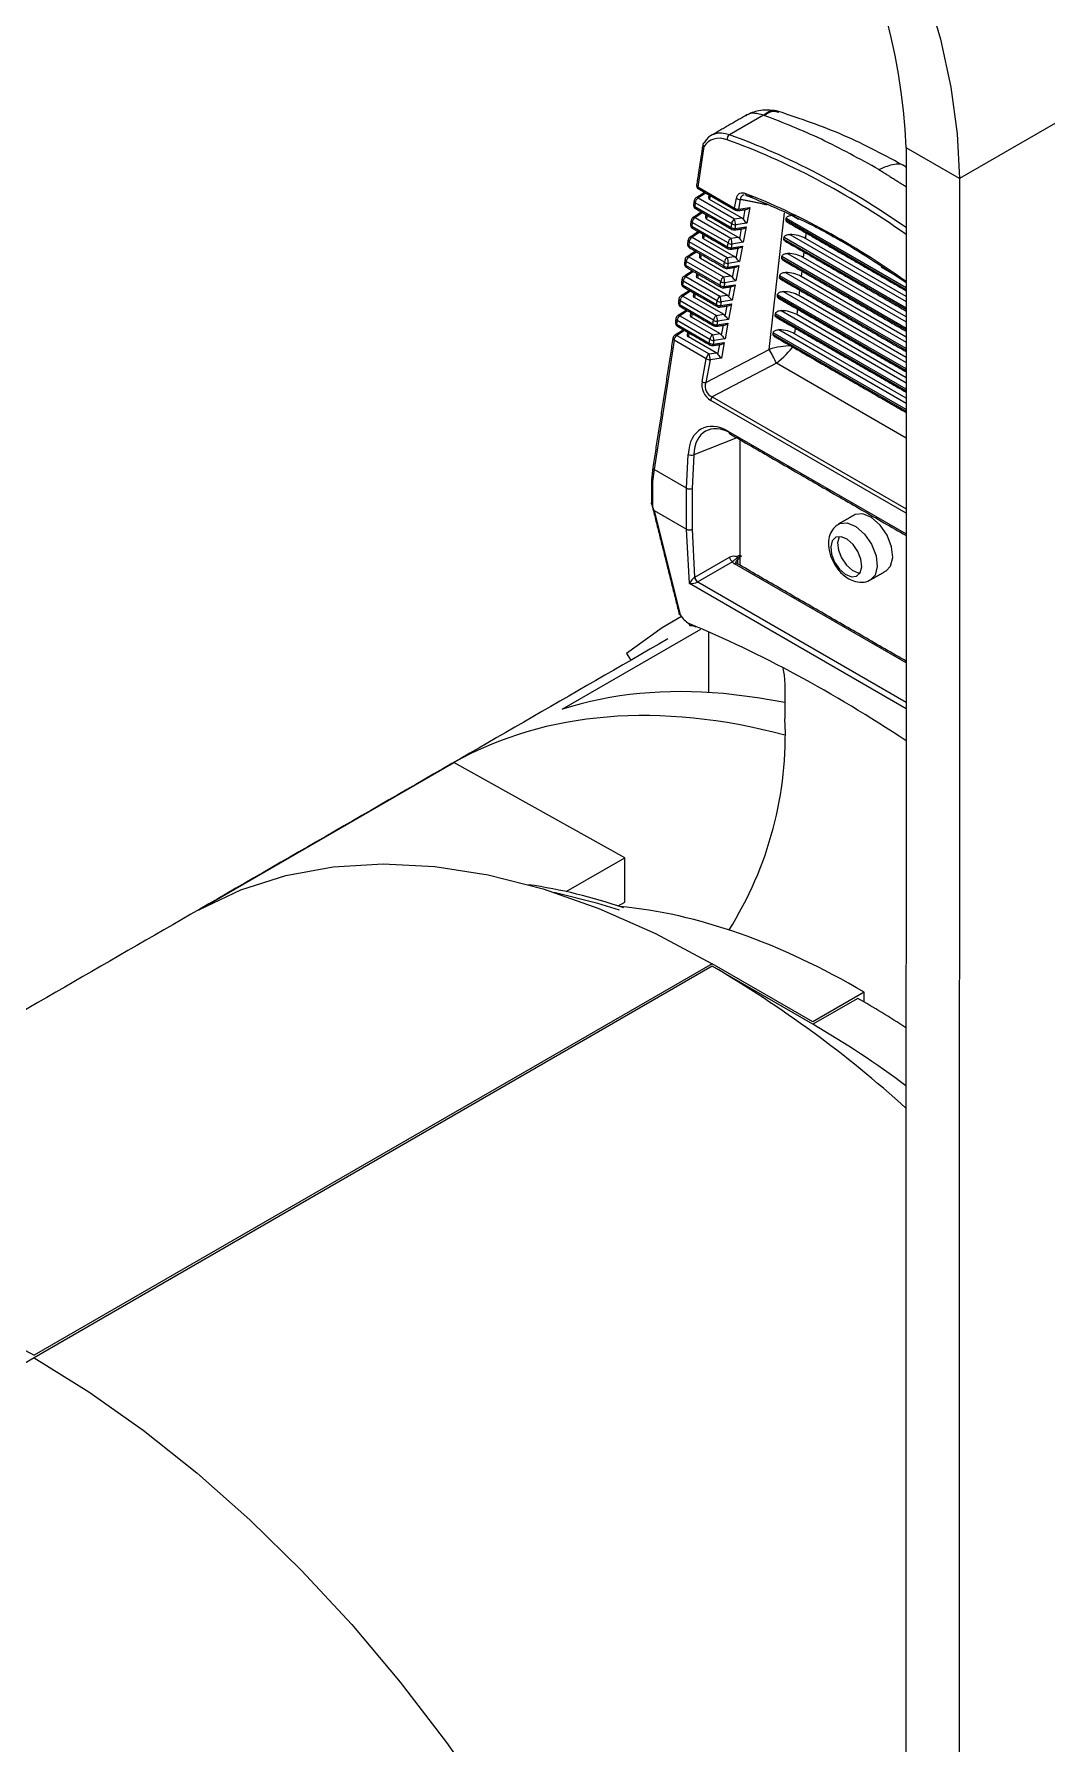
# Model space of a CAD drawing. Extents: x 12.1 to 108.7, y 1 to 80.4.
# Drawn here: x 19.676 to 22.202, y 9.558 to 13.821 of the extents above; entities that cross this region are included whole.
import ezdxf

# ---------------------------------------------------------------- set-up
doc = ezdxf.new("R2010")
doc.units = 0
doc.header["$MEASUREMENT"] = 0
doc.linetypes.add('SLD-Solid', pattern=[0])
doc.layers.get('0').update_dxf_attribs({"linetype": 'CONTINUOUS'})

msp = doc.modelspace()

# ---------------------------------------------------------------- linework, layer by layer
at = {"color": 7, "linetype": 'SLD-Solid', "lineweight": 15}
for p, q in [((22.8678, 13.9712), (21.984, 13.4611)), ((21.4955, 13.6195), (21.4102, 13.5703)), ((21.3469, 13.5408), (21.3314, 13.4406)), ((21.851, 13.5378), (21.85, 6.717)), ((21.984, 13.4611), (21.851, 13.5378)), ((21.3314, 13.4406), (21.4233, 13.3875)), ((21.984, 13.4611), (21.9829, 6.6403)), ((21.3253, 13.4011), (21.3238, 13.3917)), ((21.3238, 13.3917), (21.4143, 13.3394)), ((21.416, 13.3487), (21.3253, 13.4011)), ((21.3513, 13.4252), (21.3323, 13.4129)), ((21.3323, 13.4129), (21.423, 13.3605)), ((21.3625, 13.4188), (21.361, 13.4091)), ((21.4405, 13.3632), (21.361, 13.4091)), ((21.4233, 13.3875), (21.4279, 13.412)), ((21.4375, 13.4092), (21.4329, 13.3847)), ((21.4329, 13.3847), (21.4609, 13.3888)), ((21.4609, 13.3888), (21.4537, 13.3504)), ((21.3177, 13.3521), (21.3162, 13.3428)), ((21.407, 13.3006), (21.3177, 13.3521)), ((21.3437, 13.3763), (21.3247, 13.3639)), ((21.3247, 13.3639), (21.414, 13.3124)), ((21.3549, 13.3699), (21.3534, 13.3602)), ((21.4315, 13.3151), (21.3534, 13.3602)), ((21.4143, 13.3394), (21.416, 13.3487)), ((21.423, 13.3605), (21.4405, 13.3632)), ((21.4256, 13.3459), (21.4239, 13.3367)), ((21.4537, 13.3504), (21.4256, 13.3459)), ((21.4452, 13.359), (21.4498, 13.3839)), ((21.5091, 13.0351), (21.5477, 13.3759)), ((21.5515, 13.358), (21.5519, 13.3616)), ((21.5515, 13.358), (21.851, 13.185)), ((21.851, 13.1889), (21.5519, 13.3616)), ((21.5661, 13.3696), (21.5828, 13.36)), ((21.3101, 13.3032), (21.3087, 13.2938)), ((21.3979, 13.2525), (21.3101, 13.3032)), ((21.3162, 13.3428), (21.4052, 13.2914)), ((21.3362, 13.3274), (21.3171, 13.315)), ((21.3171, 13.315), (21.4049, 13.2643)), ((21.3474, 13.321), (21.3459, 13.3112)), ((21.4224, 13.267), (21.3459, 13.3112)), ((21.4052, 13.2914), (21.407, 13.3006)), ((21.414, 13.3124), (21.4315, 13.3151)), ((21.4446, 13.3023), (21.4166, 13.2978)), ((21.4239, 13.3367), (21.4519, 13.3408)), ((21.4361, 13.3109), (21.4408, 13.3358)), ((21.4519, 13.3408), (21.4446, 13.3023)), ((21.5461, 13.3104), (21.5465, 13.3141)), ((21.5461, 13.3104), (21.851, 13.1344)), ((21.851, 13.1383), (21.5465, 13.3141)), ((21.5607, 13.3221), (21.851, 13.1545)), ((21.6013, 13.3258), (21.5998, 13.312)), ((21.851, 13.167), (21.5998, 13.312)), ((21.3087, 13.2938), (21.3962, 13.2433)), ((21.3287, 13.2785), (21.3095, 13.266)), ((21.3095, 13.266), (21.3959, 13.2162)), ((21.3398, 13.2721), (21.3383, 13.2623)), ((21.4134, 13.2189), (21.3383, 13.2623)), ((21.4049, 13.2643), (21.4224, 13.267)), ((21.4166, 13.2978), (21.4149, 13.2886)), ((21.4149, 13.2886), (21.4428, 13.2927)), ((21.4271, 13.2628), (21.4318, 13.2878)), ((21.4428, 13.2927), (21.4356, 13.2542)), ((21.5407, 13.2629), (21.5411, 13.2665)), ((21.5407, 13.2629), (21.851, 13.0838)), ((21.851, 13.0877), (21.5411, 13.2665)), ((21.5554, 13.2746), (21.851, 13.1039)), ((21.5959, 13.2783), (21.5944, 13.2645)), ((21.851, 13.1164), (21.5944, 13.2645)), ((21.3025, 13.2542), (21.3011, 13.2449)), ((21.3011, 13.2449), (21.3872, 13.1953)), ((21.3211, 13.2296), (21.3019, 13.2171)), ((21.3019, 13.2171), (21.3868, 13.1681)), ((21.3889, 13.2044), (21.3025, 13.2542)), ((21.3322, 13.2232), (21.3307, 13.2133)), ((21.3959, 13.2162), (21.4134, 13.2189)), ((21.3962, 13.2433), (21.3979, 13.2525)), ((21.4075, 13.2497), (21.4058, 13.2405)), ((21.4058, 13.2405), (21.4338, 13.2446)), ((21.4356, 13.2542), (21.4075, 13.2497)), ((21.418, 13.2147), (21.4227, 13.2397)), ((21.4338, 13.2446), (21.4265, 13.2061)), ((21.5353, 13.2154), (21.5357, 13.219)), ((21.5353, 13.2154), (21.8509, 13.0332)), ((21.8509, 13.0371), (21.5357, 13.219)), ((21.55, 13.2271), (21.8509, 13.0533)), ((21.5906, 13.2307), (21.589, 13.217)), ((21.8509, 13.0657), (21.589, 13.217)), ((21.789, 13.241), (21.8447, 13.2088)), ((21.2949, 13.2053), (21.2935, 13.196)), ((21.2935, 13.196), (21.3781, 13.1472)), ((21.3136, 13.1806), (21.2944, 13.1681)), ((21.3798, 13.1563), (21.2949, 13.2053)), ((21.3246, 13.1742), (21.3231, 13.1644)), ((21.4043, 13.1708), (21.3307, 13.2133)), ((21.3872, 13.1953), (21.3889, 13.2044)), ((21.3985, 13.2016), (21.3968, 13.1925)), ((21.3968, 13.1925), (21.4247, 13.1966)), ((21.4265, 13.2061), (21.3985, 13.2016)), ((21.409, 13.1666), (21.4137, 13.1916)), ((21.4247, 13.1966), (21.4175, 13.158)), ((21.5446, 13.1795), (21.8509, 13.0027)), ((21.5852, 13.1832), (21.5836, 13.1694)), ((21.2874, 13.1563), (21.2859, 13.1471)), ((21.2859, 13.1471), (21.3691, 13.0991)), ((21.3061, 13.1317), (21.2868, 13.1192)), ((21.3708, 13.1082), (21.2874, 13.1563)), ((21.2944, 13.1681), (21.3778, 13.12)), ((21.3953, 13.1227), (21.3231, 13.1644)), ((21.3781, 13.1472), (21.3798, 13.1563)), ((21.3868, 13.1681), (21.4043, 13.1708)), ((21.3894, 13.1535), (21.3877, 13.1444)), ((21.3877, 13.1444), (21.4157, 13.1485)), ((21.4175, 13.158), (21.3894, 13.1535)), ((21.3999, 13.1185), (21.4046, 13.1436)), ((21.4157, 13.1485), (21.4084, 13.1099)), ((21.5299, 13.1679), (21.5303, 13.1715)), ((21.5299, 13.1679), (21.8509, 12.9826)), ((21.8509, 12.9864), (21.5303, 13.1715)), ((21.5392, 13.132), (21.8509, 12.9521)), ((21.5798, 13.1357), (21.5782, 13.1219)), ((21.8509, 13.0151), (21.5836, 13.1694)), ((21.2798, 13.1074), (21.2784, 13.0982)), ((21.2784, 13.0982), (21.36, 13.0511)), ((21.3617, 13.0601), (21.2798, 13.1074)), ((21.2868, 13.1192), (21.3687, 13.0719)), ((21.3171, 13.1253), (21.3155, 13.1155)), ((21.3862, 13.0746), (21.3155, 13.1155)), ((21.3691, 13.0991), (21.3708, 13.1082)), ((21.3778, 13.12), (21.3953, 13.1227)), ((21.3804, 13.1054), (21.3787, 13.0964)), ((21.3787, 13.0964), (21.4067, 13.1005)), ((21.4084, 13.1099), (21.3804, 13.1054)), ((21.3909, 13.0704), (21.3956, 13.0955)), ((21.4067, 13.1005), (21.3994, 13.0618)), ((21.5245, 13.1204), (21.5249, 13.124)), ((21.5245, 13.1204), (21.8509, 12.9319)), ((21.8509, 12.9358), (21.5249, 13.124)), ((21.5744, 13.0882), (21.5728, 13.0744)), ((21.8509, 12.9645), (21.5782, 13.1219)), ((21.2722, 13.0584), (21.2223, 12.7359)), ((21.3527, 13.012), (21.2722, 13.0584)), ((21.2985, 13.0828), (21.2792, 13.0702)), ((21.2792, 13.0702), (21.3597, 13.0238)), ((21.3095, 13.0764), (21.308, 13.0665)), ((21.3772, 13.0265), (21.308, 13.0665)), ((21.36, 13.0511), (21.3617, 13.0601)), ((21.3687, 13.0719), (21.3862, 13.0746)), ((21.3713, 13.0573), (21.3696, 13.0483)), ((21.3696, 13.0483), (21.3976, 13.0524)), ((21.3994, 13.0618), (21.3713, 13.0573)), ((21.3818, 13.0223), (21.3866, 13.0475)), ((21.3976, 13.0524), (21.3903, 13.0137)), ((21.5192, 13.0728), (21.5196, 13.0765)), ((21.5192, 13.0728), (21.8509, 12.8813)), ((21.8509, 12.8852), (21.5196, 13.0765)), ((21.5338, 13.0845), (21.8509, 12.9014)), ((21.8509, 12.9139), (21.5728, 13.0744)), ((21.342, 12.9552), (21.3527, 13.012)), ((21.3516, 12.9524), (21.5091, 13.0351)), ((21.3623, 13.0092), (21.3516, 12.9524)), ((21.3597, 13.0238), (21.3772, 13.0265)), ((21.3903, 13.0137), (21.3623, 13.0092)), ((21.5274, 13.0008), (21.3674, 12.9168)), ((21.8509, 12.814), (21.5274, 13.0008)), ((21.8509, 12.627), (21.3638, 12.9081)), ((21.3674, 12.9168), (21.8509, 12.6377)), ((21.4288, 12.8148), (21.3212, 12.7727)), ((21.4082, 12.8305), (21.8509, 12.575)), ((21.4365, 12.8104), (21.4362, 12.8022)), ((21.4362, 12.8022), (21.4362, 12.4973)), ((21.3036, 12.6889), (21.3077, 12.7735)), ((21.3212, 12.7727), (21.3171, 12.6883)), ((21.2223, 12.7358), (21.2189, 12.7058)), ((21.2189, 12.7058), (21.2189, 12.6425)), ((21.2223, 12.7359), (21.2223, 12.7358)), ((21.3036, 12.6889), (21.2223, 12.7358)), ((21.3036, 12.6889), (21.3036, 12.6889)), ((21.3036, 12.5868), (21.3036, 12.6889)), ((21.3171, 12.6883), (21.3171, 12.5867)), ((21.2226, 12.6336), (21.2877, 12.3734)), ((21.2226, 12.6336), (21.3036, 12.5868)), ((21.3107, 12.4512), (21.3036, 12.5868)), ((21.3036, 12.5868), (21.3036, 12.5868)), ((21.3171, 12.5867), (21.3234, 12.4671)), ((21.3242, 12.4676), (21.4107, 12.5175)), ((21.4178, 12.5053), (21.3312, 12.4554)), ((21.8508, 12.2538), (21.4231, 12.5007)), ((21.4362, 12.5151), (21.4302, 12.5106)), ((21.4302, 12.5106), (21.4302, 12.5007)), ((21.8508, 12.1394), (21.3107, 12.4512)), ((21.3242, 12.4676), (21.3234, 12.4671)), ((21.3312, 12.4554), (21.3308, 12.4551)), ((21.3312, 12.4554), (21.8508, 12.1554)), ((20.9936, 12.138), (21.3393, 12.3376)), ((21.3578, 12.3298), (21.3578, 12.1798)), ((21.1538, 12.2769), (21.1647, 12.2602)), ((21.5489, 12.1994), (21.5489, 12.1143)), ((20.0867, 11.6378), (20.7232, 12.0052)), ((21.1497, 11.7676), (20.7232, 12.0052)), ((21.0035, 11.6832), (21.1497, 11.7676)), ((21.1497, 11.6569), (21.1497, 11.7676)), ((21.1331, 11.6474), (21.1497, 11.6569)), ((21.3677, 11.5033), (19.6764, 10.527)), ((21.3677, 11.4973), (19.6764, 10.5209)), ((21.6187, 11.3584), (21.3677, 11.5033)), ((21.6187, 11.3523), (21.3677, 11.4973)), ((21.7467, 11.4322), (21.6187, 11.3584)), ((21.7467, 11.4079), (21.7467, 11.4322)), ((21.7307, 11.417), (21.6187, 11.3523))]:
    msp.add_line(p, q, dxfattribs=at)
at = {"color": 7, "linetype": 'SLD-Solid', "lineweight": 15, "flags": 128}
for points in [[(21.1441, 14.9162), (21.2381, 14.8558), (21.331, 14.7839), (21.4215, 14.7016), (21.5085, 14.6097), (21.591, 14.5095), (21.6678, 14.4022), (21.738, 14.2891), (21.8008, 14.1718), (21.8553, 14.0516), (21.9008, 13.93), (21.9369, 13.8087), (21.9629, 13.6891), (21.9787, 13.5728), (21.984, 13.4611)], [(21.4329, 13.3847), (21.4328, 13.3834), (21.4326, 13.3824), (21.4324, 13.3817), (21.4321, 13.3813), (21.4318, 13.3812)], [(21.4239, 13.3367), (21.4238, 13.3354), (21.4236, 13.3344), (21.4233, 13.3337), (21.423, 13.3333), (21.4228, 13.3332)], [(21.4149, 13.2886), (21.4147, 13.2873), (21.4146, 13.2863), (21.4143, 13.2856), (21.414, 13.2852), (21.4138, 13.2851)], [(21.4058, 13.2405), (21.4057, 13.2393), (21.4055, 13.2383), (21.4053, 13.2376), (21.4049, 13.2371), (21.4047, 13.2371)], [(21.3968, 13.1925), (21.3967, 13.1912), (21.3965, 13.1902), (21.3962, 13.1895), (21.3959, 13.1891), (21.3957, 13.189)], [(21.3877, 13.1444), (21.3876, 13.1432), (21.3874, 13.1422), (21.3872, 13.1414), (21.3869, 13.141), (21.3866, 13.141)], [(21.3787, 13.0964), (21.3786, 13.0951), (21.3784, 13.0941), (21.3781, 13.0934), (21.3778, 13.093), (21.3776, 13.0929)], [(21.3696, 13.0483), (21.3695, 13.0471), (21.3694, 13.0461), (21.3691, 13.0453), (21.3688, 13.0449), (21.3686, 13.0448)], [(21.8015, 12.4835), (21.8124, 12.4949), (21.818, 12.5163), (21.8149, 12.5433), (21.8038, 12.5718), (21.7861, 12.5973), (21.7648, 12.6161), (21.7429, 12.6252), (21.7239, 12.6232), (21.7215, 12.622)], [(21.6825, 12.5995), (21.685, 12.6008), (21.704, 12.6027), (21.7259, 12.5936), (21.7473, 12.5749), (21.7649, 12.5493), (21.776, 12.5209), (21.7791, 12.4939), (21.7735, 12.4724), (21.7629, 12.4611)], [(21.7039, 12.5617), (21.6889, 12.568), (21.6758, 12.5667), (21.6667, 12.558), (21.6629, 12.5432), (21.665, 12.5247), (21.6726, 12.5051), (21.6847, 12.4876), (21.6994, 12.4747), (21.7145, 12.4684), (21.7275, 12.4697), (21.7367, 12.4784), (21.7405, 12.4932), (21.7384, 12.5118), (21.7307, 12.5313), (21.7186, 12.5489), (21.7039, 12.5617)], [(21.6843, 12.5684), (21.6841, 12.568), (21.6802, 12.5533), (21.6823, 12.5347), (21.69, 12.5152), (21.7021, 12.4976), (21.7168, 12.4847)], [(21.7168, 12.4847), (21.7318, 12.4785), (21.7365, 12.478)], [(21.2908, 12.3691), (21.2429, 12.3412), (21.1538, 12.2769)], [(21.5439, 12.2394), (21.5471, 12.2226), (21.5489, 12.1994)], [(21.5489, 12.1545), (21.4807, 12.1667), (21.3952, 12.177)], [(21.5489, 12.1545), (21.4807, 12.1667), (21.3952, 12.177)], [(20.0867, 11.6378), (20.1917, 11.6874), (20.3038, 11.7231), (20.4223, 11.7448), (20.5465, 11.7524), (20.6757, 11.7457), (20.809, 11.7248), (20.9457, 11.6899), (21.0849, 11.6411), (21.2259, 11.5788), (21.3677, 11.5033)], [(21.1363, 11.6366), (21.0819, 11.6539), (20.9732, 11.6813)], [(18.384, 10.6549), (18.4349, 10.6821), (18.5384, 10.7249), (18.6483, 10.7549), (18.7639, 10.7719), (18.8846, 10.7757), (19.0097, 10.7664), (19.1385, 10.744), (19.2703, 10.7086), (19.4044, 10.6605), (19.54, 10.5998), (19.6764, 10.527)], [(19.6764, 10.5209), (19.8127, 10.4363), (19.9483, 10.3404), (20.0824, 10.2338), (20.2142, 10.117), (20.3431, 9.9907), (20.4682, 9.8555), (20.5889, 9.7123), (20.7045, 9.5619), (20.8144, 9.405), (20.9179, 9.2426), (21.0145, 9.0756), (21.1037, 8.9048), (21.1849, 8.7313), (21.2577, 8.556), (21.3217, 8.3799), (21.3765, 8.2039), (21.4218, 8.0291)]]:
    msp.add_lwpolyline(points, dxfattribs=at)
at = {"color": 7, "linetype": 'SLD-Solid', "lineweight": 15}
for centre, radius, start, end in [((20.3203, 13.4707), 1.5322, 2.5101, 57.4786), ((21.4179, 13.5592), 0.0135, 124.4811, 185.5637), ((21.3384, 13.4442), 0.01, 171.1981, 240.0027), ((21.3342, 13.4455), 0.00568, 177.3267, 239.8556), ((21.3363, 13.4397), 0.00502, 169.6383, 235.0589), ((21.3309, 13.3953), 0.01, 171.1981, 240.0027), ((21.3267, 13.3966), 0.00568, 177.3267, 239.8556), ((21.3323, 13.4047), 0.01, 123.0601, 171.1981), ((21.3281, 13.406), 0.00568, 177.3267, 239.8556), ((21.3287, 13.3908), 0.00502, 169.6383, 235.0589), ((21.3407, 13.3999), 0.0155, 123.0501, 175.4933), ((21.3293, 13.4084), 0.00535, 57.0438, 117.6163), ((21.4283, 13.3866), 0.00502, 169.6383, 235.0589), ((21.432, 13.3996), 0.0149, 234.3133, 273.5549), ((21.4366, 13.4241), 0.0149, 234.3133, 273.5549), ((21.4558, 13.4241), 0.0058, 177.1825, 257.0936), ((21.3233, 13.3464), 0.01, 171.1981, 240.0027), ((21.3191, 13.3477), 0.00568, 177.3267, 239.8556), ((21.3247, 13.3558), 0.01, 123.0601, 171.1981), ((21.3205, 13.357), 0.00568, 177.3267, 239.8556), ((21.3331, 13.3509), 0.0155, 123.0501, 175.4933), ((21.3218, 13.3594), 0.00535, 57.0438, 117.6163), ((21.4315, 13.3475), 0.0155, 123.0501, 175.4933), ((21.4247, 13.3608), 0.0149, 234.3133, 273.5549), ((21.3862, 13.3464), 0.0394, 359.3479, 20.9597), ((21.4304, 13.3911), 0.01, 240.0027, 278.3512), ((21.3172, 13.3068), 0.01, 123.0601, 171.1981), ((21.313, 13.3081), 0.00568, 177.3267, 239.8556), ((21.3256, 13.302), 0.0155, 123.0501, 175.4933), ((21.3142, 13.3105), 0.00535, 57.0438, 117.6163), ((21.3212, 13.3418), 0.00502, 169.6383, 235.0589), ((21.4224, 13.2994), 0.0155, 123.0501, 175.4933), ((21.4157, 13.3127), 0.0149, 234.3133, 273.5549), ((21.3772, 13.2983), 0.0394, 359.3479, 20.9597), ((21.4194, 13.3386), 0.00517, 170.6967, 234.0005), ((21.423, 13.3515), 0.0149, 234.3133, 273.5549), ((21.4213, 13.3431), 0.01, 240.0027, 278.3512), ((21.3096, 13.2579), 0.01, 123.0601, 171.1981), ((21.3054, 13.2591), 0.00568, 177.3267, 239.8556), ((21.318, 13.253), 0.0155, 123.0501, 175.4933), ((21.3066, 13.2615), 0.00535, 57.0438, 117.6163), ((21.3157, 13.2975), 0.01, 171.1981, 240.0027), ((21.3115, 13.2988), 0.00568, 177.3267, 239.8556), ((21.3136, 13.2929), 0.00502, 169.6383, 235.0589), ((21.4134, 13.2513), 0.0155, 123.0501, 175.4933), ((21.3681, 13.2502), 0.0394, 359.3479, 20.9597), ((21.4139, 13.3035), 0.0149, 234.3133, 273.5549), ((21.4103, 13.2905), 0.00517, 170.6967, 234.0005), ((21.4123, 13.295), 0.01, 240.0027, 278.3512), ((21.302, 13.2089), 0.01, 123.0601, 171.1981), ((21.3104, 13.2041), 0.0155, 123.0501, 175.4933), ((21.299, 13.2126), 0.00535, 57.0438, 117.6163), ((21.3081, 13.2486), 0.01, 171.1981, 240.0027), ((21.3039, 13.2499), 0.00568, 177.3267, 239.8556), ((21.306, 13.244), 0.00502, 169.6383, 235.0589), ((21.4043, 13.2032), 0.0155, 123.0501, 175.4933), ((21.3591, 13.2021), 0.0394, 359.3479, 20.9597), ((21.4013, 13.2425), 0.00517, 170.6967, 234.0005), ((21.4049, 13.2554), 0.0149, 234.3133, 273.5549), ((21.4066, 13.2646), 0.0149, 234.3133, 273.5549), ((21.4033, 13.247), 0.01, 240.0027, 278.3512), ((21.3006, 13.1997), 0.01, 171.1981, 240.0027), ((21.2964, 13.201), 0.00568, 177.3267, 239.8556), ((21.2978, 13.2102), 0.00568, 177.3267, 239.8556), ((21.2984, 13.1951), 0.00502, 169.6383, 235.0589), ((21.3923, 13.1944), 0.00517, 170.6967, 234.0005), ((21.3958, 13.2073), 0.0149, 234.3133, 273.5549), ((21.3976, 13.2165), 0.0149, 234.3133, 273.5549), ((21.3942, 13.1989), 0.01, 240.0027, 278.3512), ((21.293, 13.1508), 0.01, 171.1981, 240.0027), ((21.2888, 13.1521), 0.00568, 177.3267, 239.8556), ((21.2944, 13.16), 0.01, 123.0601, 171.1981), ((21.2902, 13.1613), 0.00568, 177.3267, 239.8556), ((21.2909, 13.1462), 0.00502, 169.6383, 235.0589), ((21.3028, 13.1551), 0.0155, 123.0501, 175.4933), ((21.2915, 13.1636), 0.00535, 57.0438, 117.6163), ((21.3868, 13.1593), 0.0149, 234.3133, 273.5549), ((21.3832, 13.1464), 0.00517, 170.6967, 234.0005), ((21.3953, 13.1551), 0.0155, 123.0501, 175.4933), ((21.3885, 13.1684), 0.0149, 234.3133, 273.5549), ((21.3852, 13.1508), 0.01, 240.0027, 278.3512), ((21.35, 13.154), 0.0394, 359.3479, 20.9597), ((21.2854, 13.1019), 0.01, 171.1981, 240.0027), ((21.2812, 13.1032), 0.00568, 177.3267, 239.8556), ((21.2868, 13.111), 0.01, 123.0601, 171.1981), ((21.2826, 13.1123), 0.00568, 177.3267, 239.8556), ((21.2833, 13.0973), 0.00502, 169.6383, 235.0589), ((21.2952, 13.1062), 0.0155, 123.0501, 175.4933), ((21.2839, 13.1147), 0.00535, 57.0438, 117.6163), ((21.3742, 13.0983), 0.00517, 170.6967, 234.0005), ((21.3778, 13.1112), 0.0149, 234.3133, 273.5549), ((21.3862, 13.107), 0.0155, 123.0501, 175.4933), ((21.3795, 13.1203), 0.0149, 234.3133, 273.5549), ((21.3761, 13.1028), 0.01, 240.0027, 278.3512), ((21.341, 13.1059), 0.0394, 359.3479, 20.9597), ((21.2793, 13.0621), 0.01, 123.0601, 171.1981), ((21.2749, 13.0633), 0.00554, 176.429, 240.7533), ((21.2877, 13.0572), 0.0155, 123.0501, 175.4933), ((21.2763, 13.0659), 0.00522, 56.2042, 118.4559), ((21.3687, 13.0632), 0.0149, 234.3133, 273.5549), ((21.3651, 13.0503), 0.00517, 170.6967, 234.0005), ((21.3772, 13.0589), 0.0155, 123.0501, 175.4933), ((21.3704, 13.0722), 0.0149, 234.3133, 273.5549), ((21.3671, 13.0547), 0.01, 240.0027, 278.3512), ((21.3319, 13.0578), 0.0394, 359.3479, 20.9597), ((21.3681, 13.0108), 0.0155, 123.0501, 175.4933), ((21.3614, 13.0241), 0.0149, 234.3133, 273.5549), ((21.3229, 13.0097), 0.0394, 359.3479, 20.9597), ((21.2917, 12.8976), 0.2573, 23.6454, 32.3095), ((21.3507, 12.9673), 0.0149, 234.3133, 273.5549), ((21.3794, 12.9069), 0.0156, 140.4501, 175.32), ((21.4132, 12.8296), 0.00506, 169.9873, 234.7098), ((21.3153, 12.7879), 0.0163, 242.1941, 291.2169), ((21.429, 12.5199), 0.0184, 187.4741, 232.5259), ((21.4265, 12.4969), 0.00516, 65.4903, 132.3596), ((21.4426, 12.5171), 0.0137, 171.481, 190.4599), ((21.4182, 12.5095), 0.012, 5.4297, 25.1038), ((21.3427, 12.4708), 0.0197, 190.9954, 232.7873), ((21.3424, 12.47), 0.0184, 187.4741, 232.5259), ((21.3138, 12.351), 0.00438, 174.212, 232.5201), ((21.3153, 12.352), 0.00587, 185.2575, 243.6898), ((21.3165, 12.3559), 0.01, 237.5368, 247.562), ((21.3145, 12.3517), 0.00531, 249.5844, 299.6882), ((20.6363, 12.0743), 0.9135, 327.8009, 2.5123), ((20.7144, 10.3811), 1.3337, 71.0766, 81.6059), ((19.875, 8.9533), 2.9496, 47.9476, 59.5983), ((20.4273, 9.3027), 2.3708, 53.1031, 59.8326), ((29.1502, -5.8399), 18.9058, 120.07313, 125.49682)]:
    msp.add_arc(centre, radius, start, end, dxfattribs=at)
for centre, major_axis, ratio, start_param, end_param in [((21.4145, 13.4591), (-0.0504, 0.0979), 0.60697, 5.708938, 6.630472), ((21.4215, 13.4628), (-0.0554, 0.1065), 0.604579, 5.706264, 6.642885), ((21.6085, 11.5462), (-1.0257, 1.9932), 0.60697, 5.426455, 5.708938), ((21.6156, 11.5499), (-1.0308, 2.0018), 0.606843, 5.431244, 5.708794), ((21.3682, 13.4133), (0.0101, 0), 0.578066, 3.050581, 3.924247), ((21.4584, 13.3952), (0.0105, 0.0101), 0.443807, 3.478651, 4.533063), ((21.606, 11.4908), (-0.9928, 1.9312), 0.606953, 5.420323, 5.682201), ((21.3606, 13.3643), (0.0101, 0), 0.578066, 3.050581, 3.924247), ((21.4399, 13.355), (-0.00622, 0.00869), 0.616507, 4.729209, 5.346942), ((21.4511, 13.3568), (-0.00839, 0.00863), 0.259031, 1.074207, 2.128618), ((21.5627, 13.3346), (0.0603, 0.0001), 0.581691, 1.339752, 1.512931), ((21.353, 13.3154), (0.0101, 0), 0.578066, 3.050581, 3.924247), ((21.4309, 13.3069), (-0.00622, 0.00869), 0.616507, 4.729209, 5.346942), ((21.4421, 13.3087), (-0.00839, 0.00863), 0.259031, 1.074207, 2.128618), ((21.4493, 13.3472), (0.0105, 0.0101), 0.443807, 3.478651, 4.533063), ((21.5573, 13.2871), (0.0603, 0.0001), 0.581691, 0.788, 1.512931), ((21.3454, 13.2664), (0.0101, 0), 0.578066, 3.050581, 3.924247), ((21.4218, 13.2588), (-0.00622, 0.00869), 0.616507, 4.729209, 5.346942), ((21.433, 13.2606), (-0.00839, 0.00863), 0.259031, 1.074207, 2.128618), ((21.4403, 13.2991), (0.0105, 0.0101), 0.443807, 3.478651, 4.533063), ((21.5519, 13.2396), (0.0603, 0.0001), 0.581691, 0.788, 1.512931), ((21.3378, 13.2175), (0.0101, 0), 0.578066, 3.050581, 3.924247), ((21.4128, 13.2107), (-0.00622, 0.00869), 0.616507, 4.729209, 5.346942), ((21.4312, 13.2511), (0.0105, 0.0101), 0.443807, 3.478651, 4.533063), ((21.5465, 13.1921), (0.0603, 0.0001), 0.581691, 0.788, 1.512931), ((21.4222, 13.203), (0.0105, 0.0101), 0.443807, 3.478651, 4.533063), ((21.424, 13.2125), (-0.00839, 0.00863), 0.259031, 1.074207, 2.128618), ((21.5411, 13.1445), (0.0603, 0.0001), 0.581691, 0.788, 1.512931), ((21.3303, 13.1685), (0.0101, 0), 0.578066, 3.050581, 3.924247), ((21.4037, 13.1626), (-0.00622, 0.00869), 0.616507, 4.729209, 5.346942), ((21.4132, 13.155), (0.0105, 0.0101), 0.443807, 3.478651, 4.533063), ((21.4149, 13.1644), (-0.00839, 0.00863), 0.259031, 1.074207, 2.128618), ((21.5358, 13.097), (0.0603, 0.0001), 0.581691, 0.788, 1.512931), ((21.3227, 13.1196), (0.0101, 0), 0.578066, 3.050581, 3.924247), ((21.3947, 13.1145), (-0.00622, 0.00869), 0.616507, 4.729209, 5.346942), ((21.4041, 13.1069), (0.0105, 0.0101), 0.443807, 3.478651, 4.533063), ((21.4059, 13.1163), (-0.00839, 0.00863), 0.259031, 1.074207, 2.128618), ((21.3151, 13.0706), (0.0101, 0), 0.578066, 3.050581, 3.924247), ((21.3856, 13.0664), (-0.00622, 0.00869), 0.616507, 4.729209, 5.346942), ((21.3951, 13.0588), (0.0105, 0.0101), 0.443807, 3.478651, 4.533063), ((21.3968, 13.0682), (-0.00839, 0.00863), 0.259031, 1.074207, 2.128618), ((21.5304, 13.0495), (0.0603, 0.0001), 0.581691, 0.788, 1.512931), ((21.3766, 13.0183), (-0.00622, 0.00869), 0.616507, 4.729209, 5.346942), ((21.3878, 13.0201), (-0.00839, 0.00863), 0.259031, 1.074207, 2.128618), ((21.5269, 13.019), (0.0617, 0.0151), 0.320651, 0.858596, 1.783902), ((21.5269, 13.019), (0.0478, 0.0415), 0.225659, 4.528407, 5.575605), ((21.376, 12.9421), (-0.0178, 0.0358), 0.831447, 0.834462, 2.245988), ((21.3831, 12.9457), (0.0298, 0.0169), 0.875287, 2.349669, 3.761195), ((21.4035, 12.7173), (-0.0625, 0.1202), 0.605304, 5.523565, 7.086765), ((21.4105, 12.7209), (-0.0589, 0.1108), 0.607467, 5.51781, 7.08101), ((21.226, 12.7099), (0.00999, -0.00056), 0.611383, 3.107087, 3.961496), ((21.2294, 12.7397), (0.00991, -0.00133), 0.627377, 3.128787, 4.002453), ((21.3107, 12.6928), (0.01, -0.00024), 0.563161, 3.940654, 5.424184), ((21.1881, 12.8042), (-0.0347, 0.1707), 0.036347, 2.808788, 3.109458), ((21.3107, 12.5911), (0.01, 0.00026), 0.591308, 3.911511, 5.395041), ((21.4407, 12.5127), (0.025, 0.0021), 0.625176, 3.497121, 3.875055), ((21.4413, 12.5049), (0.0149, 0.0022), 0.653323, 2.311991, 3.041267), ((21.331, 12.4551), (0.1099, 0.0644), 0.111287, 0.033531, 0.407542), ((21.3375, 12.4507), (0.1026, 0.0676), 0.056086, 6.240544, 6.713246), ((21.3178, 12.4557), (0.009, 0.0124), 0.233872, 0.620161, 2.103819), ((21.3178, 12.4557), (0.0154, 0.002), 0.262149, 4.20155, 5.685209), ((21.3094, 12.39), (-0.0269, 0.0422), 0.545295, 1.616102, 2.277933), ((21.7902, 9.4943), (-1.8185, 2.8489), 0.545295, 5.393993, 5.621715), ((22.0154, 9.7665), (-1.3095, 2.2289), 0.582398, 5.74954, 6.269938), ((22.1046, 9.818), (-1.2756, 2.2484), 0.572321, 5.90443, 6.162202), ((22.1046, 9.818), (-1.2756, 2.2484), 0.572321, 5.90443, 6.162202), ((21.7467, 9.6114), (-1.1004, 1.9396), 0.572321, 5.502156, 5.90316), ((21.7307, 9.5961), (-1.1296, 1.9228), 0.582398, 5.417937, 5.493428)]:
    msp.add_ellipse(centre, major_axis=major_axis, ratio=ratio, start_param=start_param, end_param=end_param, dxfattribs=at)
for points, degree in [([(21.4511, 13.6184), (21.3644, 13.5684)], 1), ([(21.4972, 13.6189), (21.4955, 13.6195)], 1), ([(21.7831, 13.4838), (21.7351, 13.5102), (21.6393, 13.5631), (21.5446, 13.6003), (21.4972, 13.6189)], 3), ([(21.5321, 13.6287), (21.5235, 13.6305)], 1), ([(21.3442, 13.547), (21.3286, 13.4457)], 1), ([(21.3468, 13.5506), (21.347, 13.5507)], 1), ([(21.7831, 13.4838), (21.851, 13.441)], 1), ([(21.3334, 13.4355), (21.4254, 13.3825)], 1), ([(21.3224, 13.4063), (21.321, 13.3968)], 1), ([(21.3259, 13.3866), (21.4163, 13.3344)], 1), ([(21.3482, 13.427), (21.3269, 13.4131)], 1), ([(21.3592, 13.4207), (21.3581, 13.4138)], 1), ([(21.5043, 13.3957), (21.4375, 13.4092)], 1), ([(21.453, 13.4187), (21.4511, 13.419)], 1), ([(21.4545, 13.4184), (21.4676, 13.4158)], 1), ([(21.3149, 13.3573), (21.3134, 13.3479)], 1), ([(21.3407, 13.3781), (21.3193, 13.3642)], 1), ([(21.3516, 13.3718), (21.3505, 13.3648)], 1), ([(21.4318, 13.3812), (21.4518, 13.3842)], 1), ([(21.5546, 13.3528), (21.851, 13.1817)], 1), ([(21.3073, 13.3084), (21.3058, 13.299)], 1), ([(21.3331, 13.3292), (21.3117, 13.3152)], 1), ([(21.3183, 13.3377), (21.4073, 13.2863)], 1), ([(21.344, 13.3229), (21.343, 13.3159)], 1), ([(21.4228, 13.3332), (21.4427, 13.3361)], 1), ([(21.5492, 13.3053), (21.851, 13.131)], 1), ([(21.2997, 13.2594), (21.2983, 13.2501)], 1), ([(21.3256, 13.2802), (21.3041, 13.2663)], 1), ([(21.3107, 13.2888), (21.3983, 13.2383)], 1), ([(21.3365, 13.274), (21.3354, 13.2669)], 1), ([(21.4138, 13.2851), (21.4337, 13.288)], 1), ([(21.3181, 13.2313), (21.2966, 13.2173)], 1), ([(21.3031, 13.2399), (21.3892, 13.1902)], 1), ([(21.3289, 13.2251), (21.3278, 13.218)], 1), ([(21.4047, 13.2371), (21.4247, 13.24)], 1), ([(21.5438, 13.2577), (21.851, 13.0804)], 1), ([(21.3105, 13.1824), (21.289, 13.1684)], 1), ([(21.2921, 13.2105), (21.2907, 13.2012)], 1), ([(21.2956, 13.191), (21.3802, 13.1422)], 1), ([(21.3213, 13.1762), (21.3202, 13.169)], 1), ([(21.3957, 13.189), (21.4156, 13.1919)], 1), ([(21.5384, 13.2102), (21.8509, 13.0298)], 1), ([(21.303, 13.1335), (21.2814, 13.1194)], 1), ([(21.2845, 13.1615), (21.2831, 13.1523)], 1), ([(21.288, 13.1421), (21.3711, 13.0941)], 1), ([(21.3866, 13.141), (21.4066, 13.1439)], 1), ([(21.533, 13.1627), (21.8509, 12.9792)], 1), ([(21.277, 13.1126), (21.2755, 13.1034)], 1), ([(21.2804, 13.0932), (21.3621, 13.0461)], 1), ([(21.3137, 13.1273), (21.3126, 13.1201)], 1), ([(21.3776, 13.0929), (21.3975, 13.0958)], 1), ([(21.5277, 13.1152), (21.8509, 12.9286)], 1), ([(21.2694, 13.0636), (21.2194, 12.7411)], 1), ([(21.2954, 13.0846), (21.2738, 13.0705)], 1), ([(21.3062, 13.0784), (21.3051, 13.0711)], 1), ([(21.3686, 13.0448), (21.3885, 13.0478)], 1), ([(21.5223, 13.0677), (21.8509, 12.8779)], 1), ([(21.4103, 12.8255), (21.8509, 12.5712)], 1), ([(21.2194, 12.741), (21.216, 12.7107)], 1), ([(21.216, 12.7102), (21.216, 12.6529)], 1), ([(21.2164, 12.6501), (21.2854, 12.3739)], 1), ([(21.7215, 12.622), (21.6826, 12.5996)], 1), ([(21.8508, 12.2579), (21.4287, 12.5016)], 1), ([(21.7626, 12.461), (21.8015, 12.4835)], 1), ([(21.2906, 12.3693), (21.2695, 12.3572)], 1), ([(21.3277, 12.3426), (21.3172, 12.3471)], 1), ([(21.2569, 12.3134), (18.384, 10.6549)], 1)]:
    msp.add_open_spline(points, degree=degree, dxfattribs=at)
for points, knots in [([(21.5231, 13.6306), (21.515, 13.6314), (21.5003, 13.6329), (21.4801, 13.6298), (21.4634, 13.6247), (21.4549, 13.6203), (21.4509, 13.6183)], [0, 0, 0, 0, 0.316117, 0.581372, 0.802846, 1, 1, 1, 1]), ([(21.4955, 13.6195), (21.488, 13.6214), (21.4731, 13.6252), (21.458, 13.6234), (21.4522, 13.6185), (21.4512, 13.6176)], [0, 0, 0, 0, 0.4553403, 0.9106806, 1, 1, 1, 1]), ([(21.4955, 13.6195), (21.5013, 13.6243), (21.5108, 13.632), (21.5198, 13.6297), (21.5233, 13.6289)], [0, 0, 0, 0, 0.612668, 1, 1, 1, 1]), ([(21.4972, 13.6189), (21.5043, 13.6235), (21.5169, 13.6315), (21.5285, 13.6282), (21.5335, 13.6268)], [0, 0, 0, 0, 0.562751, 1, 1, 1, 1]), ([(21.8508, 13.4905), (21.7994, 13.5182), (21.6971, 13.5734), (21.588, 13.61), (21.5338, 13.6282)], [0, 0, 0, 0, 0.502926, 1, 1, 1, 1]), ([(21.3468, 13.5506), (21.3461, 13.5501), (21.3448, 13.549), (21.344, 13.5468), (21.3443, 13.5444), (21.3454, 13.5423), (21.3465, 13.5412), (21.3468, 13.5408), (21.3469, 13.5408)], [0, 0, 0, 0, 0.219281, 0.438507, 0.659241, 0.882986, 0.98583, 1, 1, 1, 1]), ([(21.7831, 13.4838), (21.7945, 13.4888), (21.8183, 13.4991), (21.8424, 13.4988), (21.85, 13.4905), (21.8504, 13.49)], [0, 0, 0, 0, 0.465406, 0.966483, 1, 1, 1, 1]), ([(21.4279, 13.412), (21.4287, 13.4148), (21.4304, 13.4204), (21.4359, 13.4252), (21.4427, 13.4265), (21.4477, 13.425), (21.45, 13.4243)], [0, 0, 0, 0, 0.261879, 0.524407, 0.77642, 1, 1, 1, 1]), ([(21.4475, 13.4197), (21.4473, 13.4197), (21.4453, 13.4201), (21.4421, 13.4186), (21.4385, 13.4152), (21.4379, 13.4112), (21.4375, 13.4092)], [0, 0, 0, 0, 0.020339, 0.339237, 0.658638, 1, 1, 1, 1]), ([(21.4512, 13.4192), (21.4514, 13.4193), (21.4519, 13.4193), (21.453, 13.4187), (21.4536, 13.4184)], [0, 0, 0, 0, 0.438442, 1, 1, 1, 1]), ([(21.851, 13.2011), (21.7976, 13.2371), (21.7396, 13.2764), (21.6623, 13.3204), (21.5835, 13.3636), (21.5096, 13.395), (21.4545, 13.4184)], [0, 0, 0, 0, 0.405701, 0.44132, 0.583821, 1, 1, 1, 1]), ([(21.5546, 13.3529), (21.5541, 13.3531), (21.5527, 13.3539), (21.5515, 13.3557), (21.5515, 13.3572), (21.5515, 13.358)], [0, 0, 0, 0, 0.250838, 0.64589, 1, 1, 1, 1]), ([(21.5519, 13.3616), (21.5521, 13.3624), (21.5525, 13.3639), (21.5543, 13.3661), (21.5573, 13.3681), (21.5614, 13.3695), (21.5646, 13.3696), (21.5661, 13.3696)], [0, 0, 0, 0, 0.161024, 0.321391, 0.49791, 0.763002, 1, 1, 1, 1]), ([(21.5492, 13.3053), (21.5487, 13.3056), (21.5474, 13.3064), (21.5461, 13.3082), (21.5461, 13.3097), (21.5461, 13.3104)], [0, 0, 0, 0, 0.250838, 0.64589, 1, 1, 1, 1]), ([(21.5465, 13.3141), (21.5467, 13.3148), (21.5471, 13.3164), (21.549, 13.3186), (21.5519, 13.3206), (21.556, 13.322), (21.5592, 13.3221), (21.5607, 13.3221)], [0, 0, 0, 0, 0.161024, 0.321391, 0.49791, 0.763002, 1, 1, 1, 1]), ([(21.5439, 13.2578), (21.5433, 13.2581), (21.542, 13.2589), (21.5407, 13.2607), (21.5407, 13.2622), (21.5407, 13.2629)], [0, 0, 0, 0, 0.250838, 0.64589, 1, 1, 1, 1]), ([(21.5411, 13.2665), (21.5413, 13.2673), (21.5417, 13.2689), (21.5436, 13.2711), (21.5466, 13.2731), (21.5507, 13.2745), (21.5538, 13.2745), (21.5554, 13.2746)], [0, 0, 0, 0, 0.1610236, 0.3213905, 0.4979102, 0.7630016, 1, 1, 1, 1]), ([(21.5385, 13.2103), (21.5379, 13.2106), (21.5366, 13.2114), (21.5354, 13.2131), (21.5353, 13.2147), (21.5353, 13.2154)], [0, 0, 0, 0, 0.250838, 0.6458903, 1, 1, 1, 1]), ([(21.5357, 13.219), (21.5359, 13.2198), (21.5363, 13.2214), (21.5382, 13.2235), (21.5412, 13.2256), (21.5453, 13.2269), (21.5485, 13.227), (21.55, 13.2271)], [0, 0, 0, 0, 0.161024, 0.321391, 0.49791, 0.763002, 1, 1, 1, 1]), ([(21.5303, 13.1715), (21.5305, 13.1723), (21.5309, 13.1739), (21.5328, 13.176), (21.5358, 13.1781), (21.5399, 13.1794), (21.5431, 13.1795), (21.5446, 13.1795)], [0, 0, 0, 0, 0.161024, 0.321391, 0.49791, 0.763002, 1, 1, 1, 1]), ([(21.5249, 13.124), (21.5251, 13.1248), (21.5255, 13.1263), (21.5274, 13.1285), (21.5304, 13.1305), (21.5345, 13.1319), (21.5377, 13.132), (21.5392, 13.132)], [0, 0, 0, 0, 0.161024, 0.321391, 0.49791, 0.763002, 1, 1, 1, 1]), ([(21.5331, 13.1628), (21.5326, 13.1631), (21.5312, 13.1638), (21.53, 13.1656), (21.5299, 13.1672), (21.5299, 13.1679)], [0, 0, 0, 0, 0.250838, 0.64589, 1, 1, 1, 1]), ([(21.5277, 13.1153), (21.5272, 13.1156), (21.5258, 13.1163), (21.5246, 13.1181), (21.5246, 13.1196), (21.5245, 13.1204)], [0, 0, 0, 0, 0.250838, 0.6458903, 1, 1, 1, 1]), ([(21.5223, 13.0677), (21.5218, 13.068), (21.5205, 13.0688), (21.5192, 13.0706), (21.5192, 13.0721), (21.5192, 13.0728)], [0, 0, 0, 0, 0.250838, 0.64589, 1, 1, 1, 1]), ([(21.5196, 13.0765), (21.5198, 13.0773), (21.5202, 13.0788), (21.522, 13.081), (21.525, 13.083), (21.5291, 13.0844), (21.5323, 13.0845), (21.5338, 13.0845)], [0, 0, 0, 0, 0.161024, 0.321391, 0.49791, 0.763002, 1, 1, 1, 1]), ([(21.2189, 12.6425), (21.2184, 12.6441), (21.2175, 12.6467), (21.2161, 12.6503), (21.2161, 12.6521), (21.2161, 12.6529)], [0, 0, 0, 0, 0.447485, 0.758489, 1, 1, 1, 1]), ([(21.6829, 12.5988), (21.6783, 12.5959), (21.6684, 12.5895), (21.6598, 12.5726), (21.6561, 12.5516), (21.6595, 12.5263), (21.6713, 12.4989), (21.6876, 12.4777), (21.6998, 12.4688), (21.7043, 12.4655)], [0, 0, 0, 0, 0.108126, 0.233624, 0.368472, 0.530469, 0.711499, 0.894535, 1, 1, 1, 1]), ([(21.4107, 12.5175), (21.4128, 12.5185), (21.4174, 12.5207), (21.4233, 12.5199), (21.4272, 12.5194), (21.429, 12.5191)], [0, 0, 0, 0, 0.305422, 0.682483, 1, 1, 1, 1]), ([(21.4291, 12.5146), (21.4277, 12.5136), (21.4249, 12.5117), (21.4224, 12.5091), (21.4202, 12.5075), (21.4182, 12.5057), (21.4178, 12.5053)], [0, 0, 0, 0, 0.276385, 0.561762, 0.909296, 1, 1, 1, 1]), ([(21.4287, 12.5016), (21.4279, 12.5021), (21.4264, 12.5032), (21.4263, 12.5037), (21.4263, 12.5037), (21.4264, 12.5037)], [0, 0, 0, 0, 0.429281, 0.884331, 1, 1, 1, 1]), ([(21.7043, 12.4655), (21.7093, 12.4627), (21.7209, 12.4562), (21.74, 12.4537), (21.7558, 12.456), (21.7617, 12.461), (21.7627, 12.4618)], [0, 0, 0, 0, 0.271301, 0.624208, 0.939413, 1, 1, 1, 1]), ([(21.2877, 12.3734), (21.2877, 12.3734), (21.2873, 12.3734), (21.2864, 12.3733), (21.2855, 12.3735), (21.2856, 12.3739), (21.2856, 12.374)], [0, 0, 0, 0, 0.024856, 0.292648, 0.805236, 1, 1, 1, 1])]:
    msp.add_open_spline(points, degree=3, knots=knots, dxfattribs=at)

doc.saveas('drawing.dxf')
